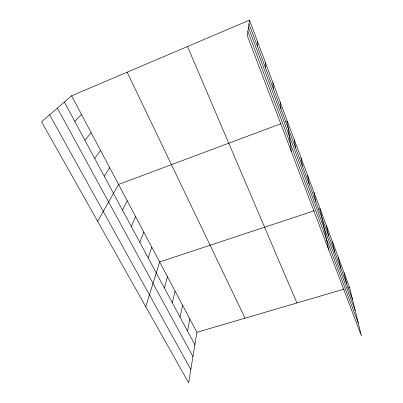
<?xml version="1.0" encoding="UTF-8"?>
<svg xmlns="http://www.w3.org/2000/svg" width="403" height="403" viewBox="0 0 403 403"><rect width="100%" height="100%" fill="white"/><g stroke="black" fill="none" stroke-linecap="round" stroke-linejoin="round"><path stroke-width="0.6" d="M257.341 46.118L257.537 41.615M249.502 20.15L247.276 35.65L361.431 335.936L349.582 287.49L249.502 20.15L71.608 95.803L41.569 121.797L188.664 382.85L196.901 332.304L71.608 95.803M187.541 331.08L189.813 318.924M180.02 317.09L182.549 305.217M172.298 302.739L175.104 291.162M164.379 288.009L167.467 276.75M145.76 306.708L159.633 261.965L314.254 210.769M148.143 257.819L151.835 247.246M139.826 242.349L143.836 232.143M131.282 226.466L135.63 216.653M122.507 210.149L127.207 200.754M97.652 221.328L118.558 184.433L280.936 123.696M104.221 176.136L109.676 167.668M94.685 158.409L100.554 150.44M84.877 140.163L91.174 132.733M74.777 121.389L81.527 114.528M285.611 121.943L287.364 121.288L291.339 151.558M318.37 209.409L320.133 208.825L328.601 249.588M196.901 332.304L344.238 289.062M347.799 288.014L349.582 287.49M49.66 114.8L190.836 369.516M57.392 108.105L192.946 356.574M64.379 102.055L194.876 344.721M127.121 72.192L245.044 318.174M187.516 46.511L296.905 302.95M247.88 31.434L358.282 323.07M248.455 27.434L355.245 310.648M248.968 23.842L352.474 299.313M344.001 272.584L346.746 284.065M338.273 257.28L340.857 268.398M332.389 241.563L334.807 252.293M326.344 225.418L328.586 235.735M313.937 192.271L315.796 201.691M307.57 175.26L309.222 184.196M301.021 157.775L302.457 166.192M294.291 139.791L295.49 147.654M280.236 102.246L280.926 108.896M272.891 82.635L273.31 88.615M265.33 62.435L265.451 67.699"/></g></svg>
